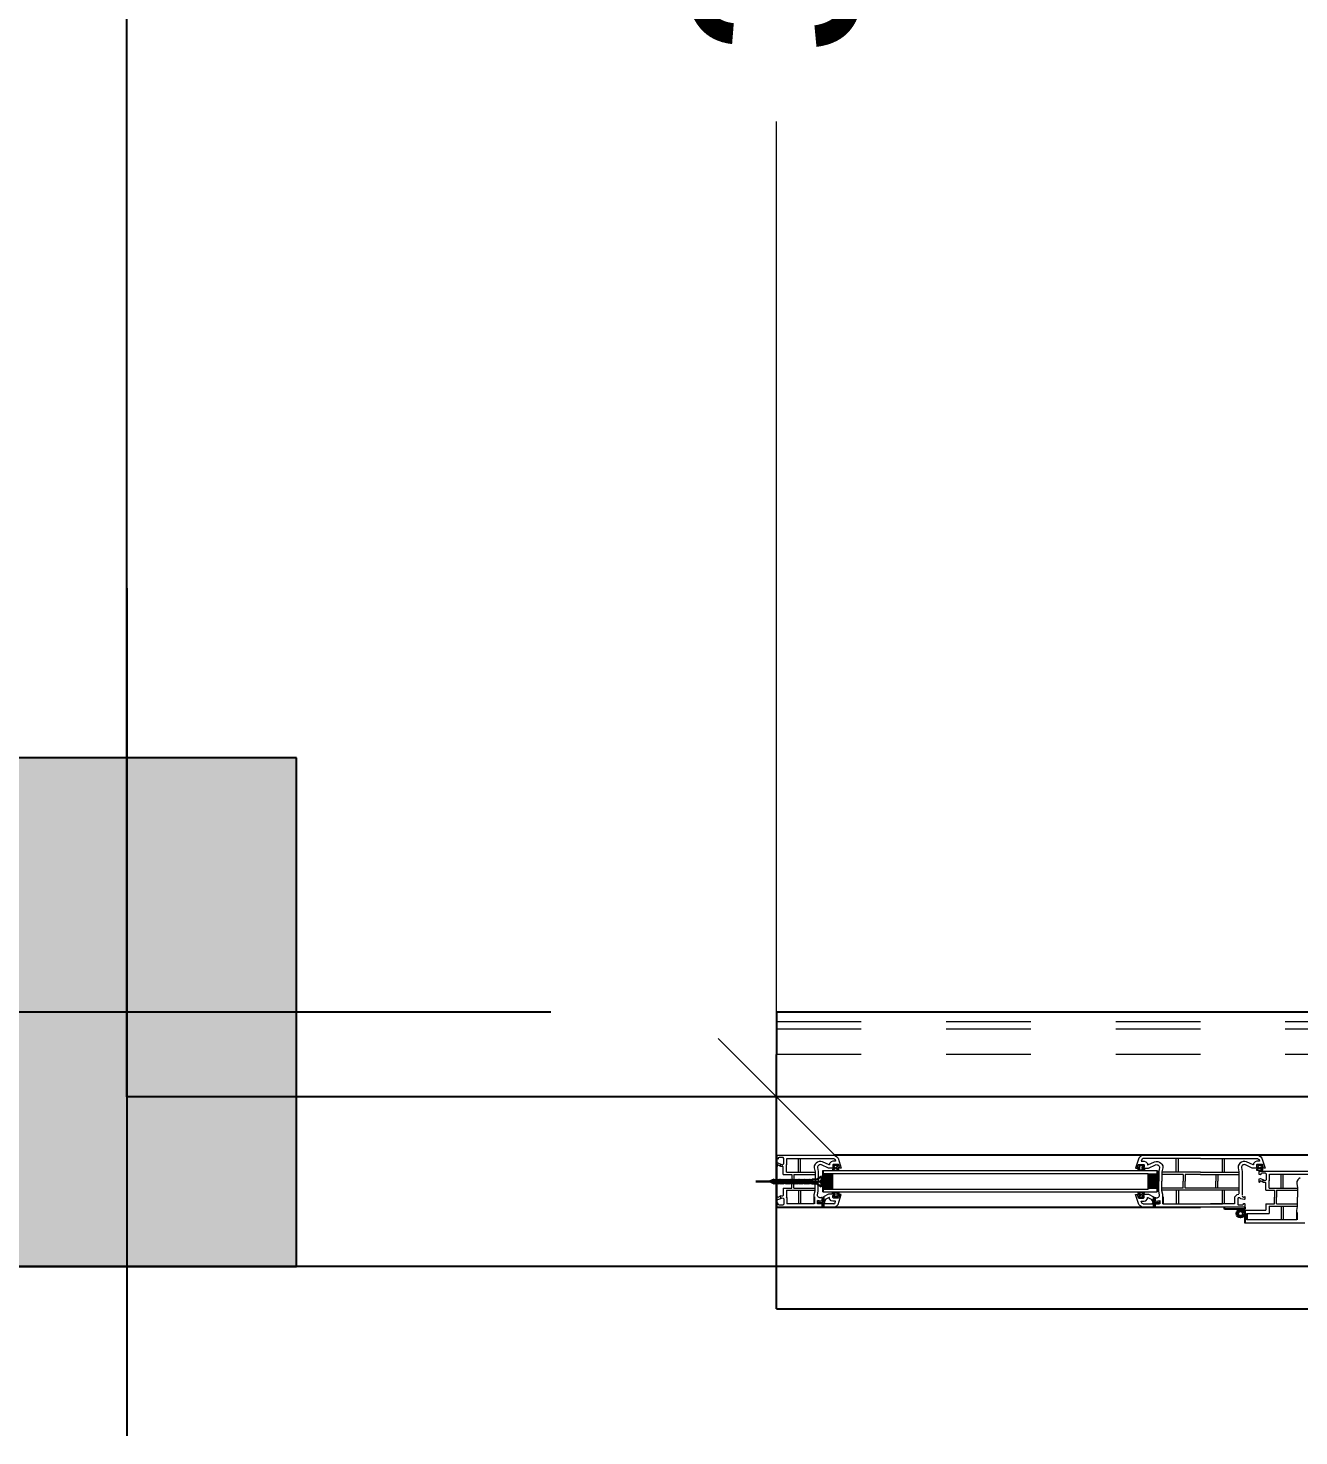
# Model space of a CAD drawing. Header units: metres. Extents: x -355 to 973, y -73 to 238.
# Drawn here: x 498.442 to 499.941, y 210.135 to 211.796 of the extents above; entities that cross this region are included whole.
import ezdxf

# ---------------------------------------------------------------- set-up
doc = ezdxf.new("R2010")
doc.units = ezdxf.units.M
doc.header["$LTSCALE"] = 3
doc.header["$MEASUREMENT"] = 0
doc.linetypes.add('202$0$HIDDEN', pattern=[0.375, 0.25, -0.125])
doc.linetypes.add('DASHED2', pattern=[0.375, 0.25, -0.125])
for name, color, linetype in [('01B', 10, 'Continuous'), ('5', 2, 'Continuous'), ('khatchin', 7, 'Continuous')]:
    doc.layers.add(name, color=color, linetype=linetype)
for name, color, linetype, lineweight in [('05', 21, 'Continuous', 5), ('15', 63, 'DASHED2', 15), ('alaem', 230, 'Continuous', 5)]:
    doc.layers.add(name, color=color, linetype=linetype, lineweight=lineweight)
doc.styles.get("Standard").update_dxf_attribs({"font": 'arial.ttf'})
doc.dimstyles.new('ahmad', dxfattribs={"dimtxt": 0.2, "dimasz": 0.1375, "dimexe": 0, "dimexo": 0.0625, "dimgap": 0.09, "dimtad": 0, "dimzin": 0, "dimdsep": 46, "dimtxsty": 'Standard', "dimblk": 'OBLIQUE', "dimcen": 0.09, "dimclrd": 245, "dimclrt": 61, "dimadec": 0, "dimazin": 0, "dimtfac": 1, "dimtofl": 0, "dimtmove": 0, "dimatfit": 3, "dimldrblk": 'OBLIQUE', "dimfxl": 0, "dimfxlon": 1, "dimtolj": 1, "dimtzin": 0, "dimlwd": 13, "dimarcsym": 0})

# ---------------------------------------------------------------- blocks, each defined once
blk = doc.blocks.new('xdvxzdcv')
at = {"layer": 'khatchin'}
blk.add_hatch(color=203, dxfattribs=at).paths.add_polyline_path([(77.5751, 50.386), (77.5751, 49.986), (78.1751, 49.986), (78.1751, 50.386)])
blk.add_hatch(color=203, dxfattribs=at).paths.add_polyline_path([(77.5751, 50.386), (77.5751, 49.986), (78.1751, 49.986), (78.1751, 50.386)])
at = {"layer": 'khatchin', "color": 203}
for p, q in [((77.8751, 50.686), (77.8751, 49.686)), ((77.3751, 50.186), (78.3751, 50.186))]:
    blk.add_line(p, q, dxfattribs=at)
blk.add_lwpolyline([(77.5751, 50.386), (77.5751, 49.986), (78.1751, 49.986), (78.1751, 50.386), (77.5751, 50.386)], dxfattribs=at)
blk.add_lwpolyline([(77.5751, 50.386), (77.5751, 49.986), (78.1751, 49.986), (78.1751, 50.386), (77.5751, 50.386)], dxfattribs=at)
blk = doc.blocks.new('d32')
at = {"layer": 'khatchin', "rotation": 270}
blk.add_blockref('xdvxzdcv', (40.3734, 114.561), dxfattribs=at)
blk = doc.blocks.new('DSSSS')
at = {"layer": '05'}
for p, q in [((152.7604, -221.3864), (152.7604, -221.3872)), ((152.7604, -221.3872), (152.7664, -221.3872)), ((152.7664, -221.3872), (152.7664, -221.3863))]:
    blk.add_line(p, q, dxfattribs=at)
blk.add_lwpolyline([(152.7664, -221.3863), (152.7646, -221.3863), (152.7646, -221.384), (152.7657, -221.384), (152.7654, -221.383), (152.7617, -221.383), (152.7617, -221.3838), (152.7623, -221.3841), (152.763, -221.3847), (152.763, -221.3859), (152.7619, -221.3864), (152.7604, -221.3864)], dxfattribs=at)
blk = doc.blocks.new('ddd')
at = {"layer": '01B'}
for points in [[(1655.8293, 1003.8705), (1655.8184, 1003.8705), (1655.8184, 1003.889), (1655.8293, 1003.889)], [(1656.2018, 1003.8705), (1656.2127, 1003.8705), (1656.2127, 1003.889), (1656.2018, 1003.889)]]:
    blk.add_hatch(color=143, dxfattribs=at).paths.add_polyline_path(points)
at = {"layer": '01B', "color": 32}
for p in [(1655.7637, 1004.0793), (1655.7637, 1003.7293)]:
    blk.add_line(p, (1655.7637, 1004.0293), dxfattribs=at)
at = {"layer": '01B', "color": 143}
for p, q in [((1655.7637, 1003.9104), (1655.7637, 1003.8491)), ((1657.1951, 1003.9104), (1655.8322, 1003.9104)), ((1655.7608, 1003.8819), (1655.7555, 1003.8793)), ((1655.7608, 1003.8819), (1655.7587, 1003.8793)), ((1655.7621, 1003.8819), (1655.76, 1003.8793)), ((1655.7608, 1003.8819), (1655.7616, 1003.8813)), ((1655.7633, 1003.8819), (1655.7612, 1003.8793)), ((1655.7621, 1003.8819), (1655.7628, 1003.8813)), ((1655.7646, 1003.8819), (1655.7624, 1003.8793)), ((1655.7633, 1003.8819), (1655.7641, 1003.8813)), ((1655.7658, 1003.8819), (1655.7637, 1003.8793)), ((1655.7646, 1003.8819), (1655.7653, 1003.8813)), ((1655.7671, 1003.8819), (1655.7649, 1003.8793)), ((1655.7658, 1003.8819), (1655.7666, 1003.8813)), ((1655.7683, 1003.8819), (1655.7662, 1003.8793)), ((1655.7671, 1003.8819), (1655.7678, 1003.8813)), ((1655.7696, 1003.8819), (1655.7674, 1003.8793)), ((1655.7683, 1003.8819), (1655.769, 1003.8813)), ((1655.7708, 1003.8819), (1655.7687, 1003.8793)), ((1655.7696, 1003.8819), (1655.7703, 1003.8813)), ((1655.7721, 1003.8819), (1655.7699, 1003.8793)), ((1655.7708, 1003.8819), (1655.7715, 1003.8813)), ((1655.7733, 1003.8819), (1655.7712, 1003.8793)), ((1655.7721, 1003.8819), (1655.7728, 1003.8813)), ((1655.7745, 1003.8819), (1655.7724, 1003.8793)), ((1655.7733, 1003.8819), (1655.774, 1003.8813)), ((1655.7758, 1003.8819), (1655.7737, 1003.8793)), ((1655.7745, 1003.8819), (1655.7753, 1003.8813)), ((1655.777, 1003.8819), (1655.7749, 1003.8793)), ((1655.7758, 1003.8819), (1655.7765, 1003.8813)), ((1655.7783, 1003.8819), (1655.7762, 1003.8793)), ((1655.777, 1003.8819), (1655.7778, 1003.8813)), ((1655.7795, 1003.8819), (1655.7774, 1003.8793)), ((1655.7783, 1003.8819), (1655.779, 1003.8813)), ((1655.7808, 1003.8819), (1655.7786, 1003.8793)), ((1655.7795, 1003.8819), (1655.7803, 1003.8813)), ((1655.782, 1003.8819), (1655.7799, 1003.8793)), ((1655.7808, 1003.8819), (1655.7815, 1003.8813)), ((1655.7833, 1003.8819), (1655.7811, 1003.8793)), ((1655.782, 1003.8819), (1655.7827, 1003.8813)), ((1655.7845, 1003.8819), (1655.7824, 1003.8793)), ((1655.7833, 1003.8819), (1655.784, 1003.8813)), ((1655.7858, 1003.8819), (1655.7836, 1003.8793)), ((1655.7845, 1003.8819), (1655.7852, 1003.8813)), ((1655.787, 1003.8819), (1655.7849, 1003.8793)), ((1655.7858, 1003.8819), (1655.7865, 1003.8813)), ((1655.7882, 1003.8819), (1655.7861, 1003.8793)), ((1655.787, 1003.8819), (1655.7877, 1003.8813)), ((1655.7895, 1003.8819), (1655.7874, 1003.8793)), ((1655.7882, 1003.8819), (1655.789, 1003.8813)), ((1655.7907, 1003.8819), (1655.7886, 1003.8793)), ((1655.7895, 1003.8819), (1655.7902, 1003.8813)), ((1655.792, 1003.8819), (1655.7899, 1003.8793)), ((1655.7907, 1003.8819), (1655.7915, 1003.8813)), ((1655.7932, 1003.8819), (1655.7911, 1003.8793)), ((1655.792, 1003.8819), (1655.7927, 1003.8813)), ((1655.7945, 1003.8819), (1655.7923, 1003.8793)), ((1655.7932, 1003.8819), (1655.794, 1003.8813)), ((1655.7957, 1003.8819), (1655.7936, 1003.8793)), ((1655.7945, 1003.8819), (1655.7952, 1003.8813)), ((1655.797, 1003.8819), (1655.7948, 1003.8793)), ((1655.7957, 1003.8819), (1655.7965, 1003.8813)), ((1655.7982, 1003.8819), (1655.7961, 1003.8793)), ((1655.797, 1003.8819), (1655.7977, 1003.8813)), ((1655.7995, 1003.8819), (1655.7973, 1003.8793)), ((1655.7982, 1003.8819), (1655.7989, 1003.8813)), ((1655.8007, 1003.8819), (1655.7986, 1003.8793)), ((1655.7995, 1003.8819), (1655.8002, 1003.8813)), ((1655.8019, 1003.8819), (1655.7998, 1003.8793)), ((1655.8007, 1003.8819), (1655.8014, 1003.8813)), ((1655.8032, 1003.8819), (1655.8011, 1003.8793)), ((1655.8019, 1003.8819), (1655.8027, 1003.8813)), ((1655.8044, 1003.8819), (1655.8023, 1003.8793)), ((1655.8032, 1003.8819), (1655.8039, 1003.8813)), ((1655.8057, 1003.8819), (1655.8036, 1003.8793)), ((1655.8044, 1003.8819), (1655.8052, 1003.8813)), ((1655.8114, 1003.8819), (1655.8057, 1003.8819)), ((1655.8057, 1003.8819), (1655.8057, 1003.8793)), ((1655.8168, 1003.8855), (1655.8114, 1003.8819)), ((1655.8168, 1003.8855), (1655.8168, 1003.8803)), ((1655.8184, 1003.8923), (1655.8184, 1003.8672)), ((1655.8293, 1003.889), (1655.8293, 1003.8705)), ((1656.2018, 1003.889), (1656.2018, 1003.8705)), ((1656.2127, 1003.8923), (1656.2127, 1003.8672)), ((1655.7802, 1003.8793), (1655.7393, 1003.8793)), ((1655.7393, 1003.8793), (1655.8247, 1003.8793)), ((1655.7608, 1003.8768), (1655.7555, 1003.8793)), ((1655.7608, 1003.8768), (1655.7587, 1003.8793)), ((1655.7621, 1003.8768), (1655.76, 1003.8793)), ((1655.7608, 1003.8768), (1655.7616, 1003.8774)), ((1655.7633, 1003.8768), (1655.7612, 1003.8793)), ((1655.7621, 1003.8768), (1655.7628, 1003.8774)), ((1655.7646, 1003.8768), (1655.7624, 1003.8793)), ((1655.7633, 1003.8768), (1655.7641, 1003.8774)), ((1655.7658, 1003.8768), (1655.7637, 1003.8793)), ((1655.7646, 1003.8768), (1655.7653, 1003.8774)), ((1655.7671, 1003.8768), (1655.7649, 1003.8793)), ((1655.7658, 1003.8768), (1655.7666, 1003.8774)), ((1655.7683, 1003.8768), (1655.7662, 1003.8793)), ((1655.7671, 1003.8768), (1655.7678, 1003.8774)), ((1655.7696, 1003.8768), (1655.7674, 1003.8793)), ((1655.7683, 1003.8768), (1655.769, 1003.8774)), ((1655.7708, 1003.8768), (1655.7687, 1003.8793)), ((1655.7696, 1003.8768), (1655.7703, 1003.8774)), ((1655.7721, 1003.8768), (1655.7699, 1003.8793)), ((1655.7708, 1003.8768), (1655.7715, 1003.8774)), ((1655.7733, 1003.8768), (1655.7712, 1003.8793)), ((1655.7721, 1003.8768), (1655.7728, 1003.8774)), ((1655.7745, 1003.8768), (1655.7724, 1003.8793)), ((1655.7733, 1003.8768), (1655.774, 1003.8774)), ((1655.7758, 1003.8768), (1655.7737, 1003.8793)), ((1655.7745, 1003.8768), (1655.7753, 1003.8774)), ((1655.777, 1003.8768), (1655.7749, 1003.8793)), ((1655.7758, 1003.8768), (1655.7765, 1003.8774)), ((1655.7783, 1003.8768), (1655.7762, 1003.8793)), ((1655.777, 1003.8768), (1655.7778, 1003.8774)), ((1655.7795, 1003.8768), (1655.7774, 1003.8793)), ((1655.7783, 1003.8768), (1655.779, 1003.8774)), ((1655.7808, 1003.8768), (1655.7786, 1003.8793)), ((1655.7795, 1003.8768), (1655.7803, 1003.8774)), ((1655.782, 1003.8768), (1655.7799, 1003.8793)), ((1655.7808, 1003.8768), (1655.7815, 1003.8774)), ((1655.7833, 1003.8768), (1655.7811, 1003.8793)), ((1655.782, 1003.8768), (1655.7827, 1003.8774)), ((1655.7845, 1003.8768), (1655.7824, 1003.8793)), ((1655.7833, 1003.8768), (1655.784, 1003.8774)), ((1655.7858, 1003.8768), (1655.7836, 1003.8793)), ((1655.7845, 1003.8768), (1655.7852, 1003.8774)), ((1655.787, 1003.8768), (1655.7849, 1003.8793)), ((1655.7858, 1003.8768), (1655.7865, 1003.8774)), ((1655.7882, 1003.8768), (1655.7861, 1003.8793)), ((1655.787, 1003.8768), (1655.7877, 1003.8774)), ((1655.7895, 1003.8768), (1655.7874, 1003.8793)), ((1655.7882, 1003.8768), (1655.789, 1003.8774)), ((1655.7907, 1003.8768), (1655.7886, 1003.8793)), ((1655.7895, 1003.8768), (1655.7902, 1003.8774)), ((1655.792, 1003.8768), (1655.7899, 1003.8793)), ((1655.7907, 1003.8768), (1655.7915, 1003.8774)), ((1655.7932, 1003.8768), (1655.7911, 1003.8793)), ((1655.792, 1003.8768), (1655.7927, 1003.8774)), ((1655.7945, 1003.8768), (1655.7923, 1003.8793)), ((1655.7932, 1003.8768), (1655.794, 1003.8774)), ((1655.7957, 1003.8768), (1655.7936, 1003.8793)), ((1655.7945, 1003.8768), (1655.7952, 1003.8774)), ((1655.797, 1003.8768), (1655.7948, 1003.8793)), ((1655.7957, 1003.8768), (1655.7965, 1003.8774)), ((1655.7982, 1003.8768), (1655.7961, 1003.8793)), ((1655.797, 1003.8768), (1655.7977, 1003.8774)), ((1655.7995, 1003.8768), (1655.7973, 1003.8793)), ((1655.7982, 1003.8768), (1655.7989, 1003.8774)), ((1655.8007, 1003.8768), (1655.7986, 1003.8793)), ((1655.7995, 1003.8768), (1655.8002, 1003.8774)), ((1655.8019, 1003.8768), (1655.7998, 1003.8793)), ((1655.8007, 1003.8768), (1655.8014, 1003.8774)), ((1655.8032, 1003.8768), (1655.8011, 1003.8793)), ((1655.8019, 1003.8768), (1655.8027, 1003.8774)), ((1655.8044, 1003.8768), (1655.8023, 1003.8793)), ((1655.8032, 1003.8768), (1655.8039, 1003.8774)), ((1655.8057, 1003.8768), (1655.8036, 1003.8793)), ((1655.8044, 1003.8768), (1655.8052, 1003.8774)), ((1655.8057, 1003.8768), (1655.8057, 1003.8793)), ((1655.8114, 1003.8768), (1655.8057, 1003.8768)), ((1655.8168, 1003.8732), (1655.8114, 1003.8768)), ((1655.8168, 1003.8803), (1655.8147, 1003.8803)), ((1655.8147, 1003.8803), (1655.8147, 1003.8793)), ((1655.8147, 1003.8784), (1655.8147, 1003.8793)), ((1655.8168, 1003.8784), (1655.8147, 1003.8784)), ((1655.8168, 1003.8732), (1655.8168, 1003.8784)), ((1655.7637, 1003.8491), (1656.2637, 1003.8491)), ((1655.8082, 1003.8614), (1655.8082, 1003.8529)), ((1655.8119, 1003.8571), (1655.8119, 1003.8529)), ((1655.8123, 1003.8555), (1655.8122, 1003.8549)), ((1655.8174, 1003.8607), (1655.8174, 1003.8566)), ((1655.8174, 1003.8529), (1655.8174, 1003.8491)), ((1655.8189, 1003.8572), (1655.8178, 1003.8551)), ((1655.8181, 1003.8545), (1655.8189, 1003.8529)), ((1655.8189, 1003.8615), (1655.8189, 1003.8572)), ((1655.8189, 1003.8529), (1655.8189, 1003.8491)), ((1655.8209, 1003.8581), (1655.8193, 1003.8551)), ((1655.8193, 1003.8551), (1655.8204, 1003.8529)), ((1656.2065, 1003.8581), (1656.2081, 1003.8551)), ((1656.2081, 1003.8551), (1656.207, 1003.8529)), ((1656.2084, 1003.8615), (1656.2084, 1003.8572)), ((1656.2084, 1003.8572), (1656.2095, 1003.8551)), ((1656.2092, 1003.8545), (1656.2084, 1003.8529)), ((1656.2084, 1003.8529), (1656.2084, 1003.8491)), ((1656.2099, 1003.8607), (1656.2099, 1003.8566)), ((1656.2099, 1003.8529), (1656.2099, 1003.8491)), ((1656.215, 1003.8555), (1656.2152, 1003.8549)), ((1656.2154, 1003.8571), (1656.2154, 1003.8529)), ((1656.2192, 1003.8614), (1656.2192, 1003.8529)), ((1656.2921, 1003.8467), (1656.2921, 1003.8491)), ((1656.3159, 1003.8491), (1656.3159, 1003.8467)), ((1656.3159, 1003.8467), (1656.2921, 1003.8467)), ((1656.3159, 1003.8456), (1656.3159, 1003.8304)), ((1656.3185, 1003.8418), (1656.3185, 1003.8342)), ((1656.3774, 1003.8427), (1656.3774, 1003.8342))]:
    blk.add_line(p, q, dxfattribs=at)
for radius in [0.00477, 0.00274]:
    blk.add_circle((1656.3109, 1003.8416), radius, dxfattribs=at)
at = {"layer": '05', "color": 143}
for p, q in [((1655.7637, 1003.9064), (1655.7637, 1003.9104)), ((1655.7651, 1003.9057), (1655.7637, 1003.9064)), ((1655.7637, 1003.9013), (1655.7651, 1003.9014)), ((1655.7637, 1003.8972), (1655.7637, 1003.9013)), ((1655.764, 1003.897), (1655.7637, 1003.8972)), ((1655.7646, 1003.8971), (1655.764, 1003.897)), ((1655.7647, 1003.8984), (1655.7646, 1003.8971)), ((1655.7652, 1003.8989), (1655.7647, 1003.8984)), ((1655.7656, 1003.9063), (1655.7651, 1003.9057)), ((1655.7651, 1003.9014), (1655.7689, 1003.8999)), ((1655.7689, 1003.8971), (1655.7652, 1003.8989)), ((1655.7667, 1003.9078), (1655.7656, 1003.9073)), ((1655.7656, 1003.9073), (1655.7656, 1003.9063)), ((1655.771, 1003.9078), (1655.7667, 1003.9078)), ((1655.7687, 1003.8985), (1655.7678, 1003.899)), ((1655.7678, 1003.899), (1655.7683, 1003.8988)), ((1655.7683, 1003.8988), (1655.7687, 1003.8985)), ((1655.7689, 1003.8999), (1655.7702, 1003.8991)), ((1655.7701, 1003.8971), (1655.7689, 1003.8971)), ((1655.7712, 1003.8971), (1655.7701, 1003.8971)), ((1655.7702, 1003.8991), (1655.7715, 1003.8997)), ((1655.7716, 1003.9077), (1655.771, 1003.9078)), ((1655.7715, 1003.8967), (1655.7712, 1003.8971)), ((1655.7715, 1003.8997), (1655.7722, 1003.9006)), ((1655.7722, 1003.9067), (1655.7716, 1003.9077)), ((1655.7722, 1003.9006), (1655.7722, 1003.9067)), ((1655.7752, 1003.8982), (1655.776, 1003.8993)), ((1655.7754, 1003.8979), (1655.7752, 1003.8982)), ((1655.7754, 1003.8904), (1655.7754, 1003.8979)), ((1655.776, 1003.8993), (1655.776, 1003.9066)), ((1655.776, 1003.9066), (1655.8311, 1003.9066)), ((1655.7896, 1003.8904), (1655.7896, 1003.9066)), ((1655.7921, 1003.8904), (1655.7921, 1003.9066)), ((1655.8082, 1003.898), (1655.8081, 1003.8954)), ((1655.8093, 1003.8999), (1655.8082, 1003.898)), ((1655.8103, 1003.9011), (1655.8093, 1003.8999)), ((1655.8122, 1003.9024), (1655.8103, 1003.9011)), ((1655.814, 1003.903), (1655.8122, 1003.9024)), ((1655.816, 1003.9031), (1655.814, 1003.903)), ((1655.818, 1003.9027), (1655.816, 1003.9031)), ((1655.8257, 1003.899), (1655.818, 1003.9027)), ((1655.8261, 1003.899), (1655.8257, 1003.899)), ((1655.8282, 1003.9026), (1655.8261, 1003.9005)), ((1655.8261, 1003.9005), (1655.8261, 1003.899)), ((1655.8301, 1003.9033), (1655.8282, 1003.9026)), ((1655.8334, 1003.9033), (1655.8301, 1003.9033)), ((1655.8311, 1003.9066), (1655.8323, 1003.9058)), ((1655.8323, 1003.9058), (1655.8328, 1003.9052)), ((1655.8328, 1003.9052), (1655.8334, 1003.9033)), ((1656.1945, 1003.9052), (1656.1939, 1003.9033)), ((1656.1939, 1003.9033), (1656.1973, 1003.9033)), ((1656.195, 1003.9058), (1656.1945, 1003.9052)), ((1656.1962, 1003.9066), (1656.195, 1003.9058)), ((1656.2637, 1003.9066), (1656.1962, 1003.9066)), ((1656.1973, 1003.9033), (1656.1992, 1003.9026)), ((1656.1992, 1003.9026), (1656.2012, 1003.9005)), ((1656.2012, 1003.9005), (1656.2012, 1003.899)), ((1656.2012, 1003.899), (1656.2017, 1003.899)), ((1656.2017, 1003.899), (1656.2093, 1003.9027)), ((1656.2093, 1003.9027), (1656.2113, 1003.9031)), ((1656.2113, 1003.9031), (1656.2133, 1003.903)), ((1656.2133, 1003.903), (1656.2152, 1003.9024)), ((1656.2152, 1003.9024), (1656.217, 1003.9011)), ((1656.217, 1003.9011), (1656.218, 1003.8999)), ((1656.218, 1003.8999), (1656.2192, 1003.898)), ((1656.2192, 1003.898), (1656.2192, 1003.8954)), ((1656.2352, 1003.8904), (1656.2352, 1003.9066)), ((1656.2377, 1003.8904), (1656.2377, 1003.9066)), ((1656.2637, 1003.9104), (1656.3322, 1003.9104)), ((1656.2637, 1003.9066), (1656.3311, 1003.9066)), ((1656.2896, 1003.8904), (1656.2896, 1003.9066)), ((1656.2921, 1003.8904), (1656.2921, 1003.9066)), ((1656.3082, 1003.898), (1656.3081, 1003.8954)), ((1656.3093, 1003.8999), (1656.3082, 1003.898)), ((1656.3103, 1003.9011), (1656.3093, 1003.8999)), ((1656.3122, 1003.9024), (1656.3103, 1003.9011)), ((1656.3124, 1003.8976), (1656.3119, 1003.8969)), ((1656.314, 1003.903), (1656.3122, 1003.9024)), ((1656.313, 1003.8983), (1656.3124, 1003.8976)), ((1656.3138, 1003.8989), (1656.313, 1003.8983)), ((1656.3147, 1003.8992), (1656.3138, 1003.8989)), ((1656.316, 1003.9031), (1656.314, 1003.903)), ((1656.3157, 1003.8993), (1656.3147, 1003.8992)), ((1656.3168, 1003.899), (1656.3157, 1003.8993)), ((1656.318, 1003.9027), (1656.316, 1003.9031)), ((1656.3248, 1003.8951), (1656.3168, 1003.899)), ((1656.3257, 1003.899), (1656.318, 1003.9027)), ((1656.3261, 1003.899), (1656.3257, 1003.899)), ((1656.3282, 1003.9026), (1656.3261, 1003.9005)), ((1656.3261, 1003.9005), (1656.3261, 1003.899)), ((1656.3301, 1003.9033), (1656.3282, 1003.9026)), ((1656.3303, 1003.8993), (1656.3299, 1003.8989)), ((1656.3299, 1003.8989), (1656.3299, 1003.8964)), ((1656.3334, 1003.9033), (1656.3301, 1003.9033)), ((1656.3308, 1003.8995), (1656.3303, 1003.8993)), ((1656.3365, 1003.8995), (1656.3308, 1003.8995)), ((1656.3311, 1003.9066), (1656.3323, 1003.9058)), ((1656.3322, 1003.9104), (1656.3349, 1003.9087)), ((1656.3323, 1003.9058), (1656.3328, 1003.9052)), ((1656.3328, 1003.9052), (1656.3334, 1003.9033)), ((1656.3349, 1003.9087), (1656.3362, 1003.907)), ((1656.3362, 1003.907), (1656.3401, 1003.8953)), ((1656.3369, 1003.8993), (1656.3365, 1003.8995)), ((1656.3372, 1003.8989), (1656.3369, 1003.8993)), ((1656.3378, 1003.8966), (1656.3372, 1003.8989)), ((1655.7715, 1003.8878), (1655.7715, 1003.8967)), ((1655.7715, 1003.8878), (1655.7817, 1003.8878)), ((1655.7754, 1003.8904), (1655.8091, 1003.8904)), ((1655.7817, 1003.8878), (1655.7817, 1003.8797)), ((1655.7842, 1003.8878), (1655.8091, 1003.8878)), ((1655.7842, 1003.8878), (1655.7842, 1003.8797)), ((1655.8081, 1003.8954), (1655.8091, 1003.891)), ((1655.8091, 1003.891), (1655.8091, 1003.8841)), ((1655.8091, 1003.8841), (1655.8091, 1003.8797)), ((1656.2192, 1003.8954), (1656.2182, 1003.891)), ((1656.2182, 1003.891), (1656.2182, 1003.8841)), ((1656.2637, 1003.8904), (1656.2182, 1003.8904)), ((1656.2431, 1003.8878), (1656.2182, 1003.8878)), ((1656.2182, 1003.8841), (1656.2182, 1003.8797)), ((1656.2431, 1003.8878), (1656.2431, 1003.8797)), ((1656.2637, 1003.8878), (1656.2457, 1003.8878)), ((1656.2457, 1003.8878), (1656.2457, 1003.8797)), ((1656.2637, 1003.8904), (1656.3091, 1003.8904)), ((1656.2637, 1003.8878), (1656.3091, 1003.8878)), ((1656.2817, 1003.8878), (1656.2817, 1003.8797)), ((1656.2842, 1003.8878), (1656.2842, 1003.8797)), ((1656.3081, 1003.8954), (1656.3091, 1003.891)), ((1656.3091, 1003.891), (1656.3091, 1003.8833)), ((1656.3091, 1003.8833), (1656.3091, 1003.865)), ((1656.3119, 1003.8969), (1656.3119, 1003.8958)), ((1656.3119, 1003.8958), (1656.3129, 1003.8914)), ((1656.3129, 1003.8914), (1656.3129, 1003.8833)), ((1656.3129, 1003.8833), (1656.3129, 1003.8632)), ((1656.3312, 1003.8951), (1656.3248, 1003.8951)), ((1656.3296, 1003.8939), (1656.3296, 1003.8929)), ((1656.3296, 1003.8929), (1656.3373, 1003.8929)), ((1656.3299, 1003.8964), (1656.3313, 1003.8958)), ((1656.3316, 1003.8953), (1656.3312, 1003.8951)), ((1656.3313, 1003.8958), (1656.3316, 1003.8955)), ((1656.3316, 1003.8955), (1656.3316, 1003.8953)), ((1656.3362, 1003.8953), (1656.3362, 1003.8957)), ((1656.3362, 1003.8957), (1656.3369, 1003.8957)), ((1656.3401, 1003.8953), (1656.3362, 1003.8953)), ((1656.3369, 1003.8957), (1656.3375, 1003.8958)), ((1656.3373, 1003.8929), (1656.3373, 1003.894)), ((1656.3375, 1003.8958), (1656.3377, 1003.8962)), ((1656.3377, 1003.8962), (1656.3378, 1003.8966)), ((1656.3588, 1003.8717), (1656.3588, 1003.8879)), ((1656.3614, 1003.8717), (1656.3614, 1003.8879)), ((1655.7715, 1003.8716), (1655.7817, 1003.8716)), ((1655.7715, 1003.8716), (1655.7715, 1003.8628)), ((1655.7754, 1003.8691), (1655.8091, 1003.8691)), ((1655.7754, 1003.8691), (1655.7754, 1003.8615)), ((1655.7817, 1003.8716), (1655.7817, 1003.8797)), ((1655.7842, 1003.8716), (1655.7842, 1003.8797)), ((1655.7842, 1003.8716), (1655.8091, 1003.8716)), ((1655.7896, 1003.8691), (1655.7896, 1003.8529)), ((1655.7921, 1003.8691), (1655.7921, 1003.8529)), ((1655.8081, 1003.864), (1655.8091, 1003.8685)), ((1655.8082, 1003.8614), (1655.8081, 1003.864)), ((1655.8091, 1003.8754), (1655.8091, 1003.8797)), ((1655.8091, 1003.8685), (1655.8091, 1003.8754)), ((1655.8119, 1003.8636), (1655.8129, 1003.868)), ((1655.8129, 1003.8754), (1655.8129, 1003.8797)), ((1655.8129, 1003.868), (1655.8129, 1003.8754)), ((1655.8248, 1003.8643), (1655.8189, 1003.8615)), ((1655.8312, 1003.8643), (1655.8248, 1003.8643)), ((1655.8296, 1003.8656), (1655.8296, 1003.8665)), ((1655.8296, 1003.8665), (1655.8373, 1003.8665)), ((1655.8316, 1003.8641), (1655.8312, 1003.8643)), ((1655.8313, 1003.8637), (1655.8316, 1003.8639)), ((1655.8316, 1003.8639), (1655.8316, 1003.8641)), ((1655.8362, 1003.8524), (1655.8401, 1003.8641)), ((1655.8401, 1003.8641), (1655.8362, 1003.8641)), ((1655.8362, 1003.8641), (1655.8362, 1003.8638)), ((1655.8373, 1003.8665), (1655.8373, 1003.8654)), ((1656.1911, 1003.8524), (1656.1872, 1003.8641)), ((1656.1872, 1003.8641), (1656.1911, 1003.8641)), ((1656.1977, 1003.8665), (1656.19, 1003.8665)), ((1656.19, 1003.8665), (1656.19, 1003.8654)), ((1656.1911, 1003.8641), (1656.1911, 1003.8638)), ((1656.1957, 1003.8641), (1656.1961, 1003.8643)), ((1656.1957, 1003.8639), (1656.1957, 1003.8641)), ((1656.196, 1003.8637), (1656.1957, 1003.8639)), ((1656.1961, 1003.8643), (1656.2025, 1003.8643)), ((1656.1977, 1003.8656), (1656.1977, 1003.8665)), ((1656.2025, 1003.8643), (1656.2084, 1003.8615)), ((1656.2144, 1003.8754), (1656.2144, 1003.8797)), ((1656.2144, 1003.868), (1656.2144, 1003.8754)), ((1656.2154, 1003.8636), (1656.2144, 1003.868)), ((1656.2182, 1003.8754), (1656.2182, 1003.8797)), ((1656.2182, 1003.8685), (1656.2182, 1003.8754)), ((1656.2431, 1003.8716), (1656.2182, 1003.8716)), ((1656.3091, 1003.8691), (1656.2182, 1003.8691)), ((1656.2192, 1003.864), (1656.2182, 1003.8685)), ((1656.2192, 1003.8614), (1656.2192, 1003.864)), ((1656.2352, 1003.8691), (1656.2352, 1003.8529)), ((1656.2377, 1003.8691), (1656.2377, 1003.8529)), ((1656.2431, 1003.8716), (1656.2431, 1003.8797)), ((1656.2457, 1003.8716), (1656.2457, 1003.8797)), ((1656.3091, 1003.8716), (1656.2457, 1003.8716)), ((1656.2817, 1003.8716), (1656.2817, 1003.8797)), ((1656.2842, 1003.8716), (1656.2842, 1003.8797)), ((1656.2896, 1003.8529), (1656.2896, 1003.8691)), ((1656.2921, 1003.8529), (1656.2921, 1003.8691)), ((1656.3087, 1003.8641), (1656.3064, 1003.8635)), ((1656.3091, 1003.8641), (1656.3087, 1003.8641)), ((1656.3408, 1003.8691), (1656.3509, 1003.8691)), ((1656.3446, 1003.8717), (1656.3783, 1003.8717)), ((1656.3509, 1003.8691), (1656.3509, 1003.861)), ((1656.3534, 1003.8691), (1656.3783, 1003.8691)), ((1656.3534, 1003.8691), (1656.3534, 1003.861)), ((1655.764, 1003.8625), (1655.7637, 1003.8623)), ((1655.7637, 1003.8623), (1655.7637, 1003.8581)), ((1655.7637, 1003.8581), (1655.7651, 1003.858)), ((1655.7651, 1003.8537), (1655.7637, 1003.8531)), ((1655.7637, 1003.8531), (1655.7637, 1003.8491)), ((1655.8174, 1003.8491), (1655.7637, 1003.8491)), ((1655.7646, 1003.8623), (1655.764, 1003.8625)), ((1655.7647, 1003.8611), (1655.7646, 1003.8623)), ((1655.7652, 1003.8606), (1655.7647, 1003.8611)), ((1655.7651, 1003.858), (1655.7689, 1003.8595)), ((1655.7656, 1003.8532), (1655.7651, 1003.8537)), ((1655.7689, 1003.8624), (1655.7652, 1003.8606)), ((1655.7656, 1003.8521), (1655.7656, 1003.8532)), ((1655.7667, 1003.8516), (1655.7656, 1003.8521)), ((1655.771, 1003.8516), (1655.7667, 1003.8516)), ((1655.7687, 1003.8609), (1655.7678, 1003.8604)), ((1655.7678, 1003.8604), (1655.7683, 1003.8606)), ((1655.7683, 1003.8606), (1655.7687, 1003.8609)), ((1655.7701, 1003.8623), (1655.7689, 1003.8624)), ((1655.7689, 1003.8595), (1655.7702, 1003.8603)), ((1655.7712, 1003.8623), (1655.7701, 1003.8623)), ((1655.7702, 1003.8603), (1655.7715, 1003.8597)), ((1655.7716, 1003.8517), (1655.771, 1003.8516)), ((1655.7715, 1003.8628), (1655.7712, 1003.8623)), ((1655.7715, 1003.8597), (1655.7722, 1003.8589)), ((1655.7722, 1003.8528), (1655.7716, 1003.8517)), ((1655.7722, 1003.8589), (1655.7722, 1003.8528)), ((1655.7754, 1003.8615), (1655.7752, 1003.8613)), ((1655.7752, 1003.8613), (1655.776, 1003.8601)), ((1655.776, 1003.8601), (1655.776, 1003.8529)), ((1655.8082, 1003.8529), (1655.776, 1003.8529)), ((1655.8119, 1003.8626), (1655.8119, 1003.8636)), ((1655.8124, 1003.8618), (1655.8119, 1003.8626)), ((1655.814, 1003.8565), (1655.8119, 1003.8571)), ((1655.8174, 1003.8529), (1655.8119, 1003.8529)), ((1655.8143, 1003.8543), (1655.8122, 1003.8549)), ((1655.8144, 1003.8549), (1655.8123, 1003.8555)), ((1655.813, 1003.8611), (1655.8124, 1003.8618)), ((1655.8138, 1003.8605), (1655.813, 1003.8611)), ((1655.8147, 1003.8603), (1655.8138, 1003.8605)), ((1655.816, 1003.8563), (1655.814, 1003.8565)), ((1655.8165, 1003.8541), (1655.8143, 1003.8543)), ((1655.8164, 1003.8547), (1655.8144, 1003.8549)), ((1655.8157, 1003.8602), (1655.8147, 1003.8603)), ((1655.8168, 1003.8604), (1655.8157, 1003.8602)), ((1655.8174, 1003.8566), (1655.816, 1003.8563)), ((1655.8178, 1003.8551), (1655.8164, 1003.8547)), ((1655.8181, 1003.8545), (1655.8165, 1003.8541)), ((1655.8174, 1003.8607), (1655.8168, 1003.8604)), ((1655.8322, 1003.8491), (1655.8189, 1003.8491)), ((1655.8311, 1003.8529), (1655.8204, 1003.8529)), ((1655.8257, 1003.8605), (1655.8209, 1003.8581)), ((1655.8261, 1003.8605), (1655.8257, 1003.8605)), ((1655.8261, 1003.859), (1655.8261, 1003.8605)), ((1655.8282, 1003.8568), (1655.8261, 1003.859)), ((1655.8301, 1003.8561), (1655.8282, 1003.8568)), ((1655.8299, 1003.863), (1655.8313, 1003.8637)), ((1655.8299, 1003.8605), (1655.8299, 1003.863)), ((1655.8303, 1003.8601), (1655.8299, 1003.8605)), ((1655.8334, 1003.8561), (1655.8301, 1003.8561)), ((1655.8308, 1003.8599), (1655.8303, 1003.8601)), ((1655.8365, 1003.8599), (1655.8308, 1003.8599)), ((1655.8311, 1003.8529), (1655.8323, 1003.8536)), ((1655.8322, 1003.8491), (1655.8349, 1003.8507)), ((1655.8323, 1003.8536), (1655.8328, 1003.8543)), ((1655.8328, 1003.8543), (1655.8334, 1003.8561)), ((1655.8349, 1003.8507), (1655.8362, 1003.8524)), ((1655.8362, 1003.8638), (1655.8369, 1003.8638)), ((1655.8369, 1003.8602), (1655.8365, 1003.8599)), ((1655.8369, 1003.8638), (1655.8375, 1003.8637)), ((1655.8372, 1003.8605), (1655.8369, 1003.8602)), ((1655.8378, 1003.8628), (1655.8372, 1003.8605)), ((1655.8375, 1003.8637), (1655.8377, 1003.8632)), ((1655.8377, 1003.8632), (1655.8378, 1003.8628)), ((1656.1896, 1003.8632), (1656.1895, 1003.8628)), ((1656.1895, 1003.8628), (1656.1902, 1003.8605)), ((1656.1899, 1003.8637), (1656.1896, 1003.8632)), ((1656.1904, 1003.8638), (1656.1899, 1003.8637)), ((1656.1902, 1003.8605), (1656.1905, 1003.8602)), ((1656.1911, 1003.8638), (1656.1904, 1003.8638)), ((1656.1905, 1003.8602), (1656.1908, 1003.8599)), ((1656.1908, 1003.8599), (1656.1965, 1003.8599)), ((1656.1924, 1003.8507), (1656.1911, 1003.8524)), ((1656.1951, 1003.8491), (1656.1924, 1003.8507)), ((1656.1945, 1003.8543), (1656.1939, 1003.8561)), ((1656.1939, 1003.8561), (1656.1973, 1003.8561)), ((1656.195, 1003.8536), (1656.1945, 1003.8543)), ((1656.1962, 1003.8529), (1656.195, 1003.8536)), ((1656.1951, 1003.8491), (1656.2084, 1003.8491)), ((1656.1974, 1003.863), (1656.196, 1003.8637)), ((1656.1962, 1003.8529), (1656.207, 1003.8529)), ((1656.1965, 1003.8599), (1656.197, 1003.8601)), ((1656.197, 1003.8601), (1656.1974, 1003.8605)), ((1656.1973, 1003.8561), (1656.1992, 1003.8568)), ((1656.1974, 1003.8605), (1656.1974, 1003.863)), ((1656.1992, 1003.8568), (1656.2012, 1003.859)), ((1656.2012, 1003.859), (1656.2012, 1003.8605)), ((1656.2012, 1003.8605), (1656.2017, 1003.8605)), ((1656.2017, 1003.8605), (1656.2065, 1003.8581)), ((1656.2092, 1003.8545), (1656.2109, 1003.8541)), ((1656.2095, 1003.8551), (1656.2109, 1003.8547)), ((1656.2099, 1003.8607), (1656.2106, 1003.8604)), ((1656.2099, 1003.8566), (1656.2113, 1003.8563)), ((1656.2099, 1003.8529), (1656.2154, 1003.8529)), ((1656.2099, 1003.8491), (1656.2637, 1003.8491)), ((1656.2106, 1003.8604), (1656.2116, 1003.8602)), ((1656.2109, 1003.8547), (1656.2129, 1003.8549)), ((1656.2109, 1003.8541), (1656.213, 1003.8543)), ((1656.2113, 1003.8563), (1656.2133, 1003.8565)), ((1656.2116, 1003.8602), (1656.2126, 1003.8603)), ((1656.2126, 1003.8603), (1656.2135, 1003.8605)), ((1656.2129, 1003.8549), (1656.215, 1003.8555)), ((1656.213, 1003.8543), (1656.2152, 1003.8549)), ((1656.2133, 1003.8565), (1656.2154, 1003.8571)), ((1656.2135, 1003.8605), (1656.2143, 1003.8611)), ((1656.2143, 1003.8611), (1656.2149, 1003.8618)), ((1656.2149, 1003.8618), (1656.2154, 1003.8626)), ((1656.2154, 1003.8626), (1656.2154, 1003.8636)), ((1656.2192, 1003.8529), (1656.2896, 1003.8529)), ((1656.3159, 1003.8491), (1656.2637, 1003.8491)), ((1656.3038, 1003.8529), (1656.2754, 1003.8529)), ((1656.3064, 1003.8635), (1656.3038, 1003.8611)), ((1656.3038, 1003.8611), (1656.3038, 1003.8529)), ((1656.3083, 1003.86), (1656.3076, 1003.8594)), ((1656.3076, 1003.8594), (1656.3076, 1003.8528)), ((1656.3076, 1003.8528), (1656.3079, 1003.8522)), ((1656.3079, 1003.8522), (1656.3083, 1003.8519)), ((1656.3092, 1003.8603), (1656.3083, 1003.86)), ((1656.3083, 1003.8519), (1656.3138, 1003.8519)), ((1656.3102, 1003.8603), (1656.3092, 1003.8603)), ((1656.3114, 1003.859), (1656.3102, 1003.8603)), ((1656.3154, 1003.8583), (1656.3114, 1003.859)), ((1656.3129, 1003.8623), (1656.3132, 1003.8616)), ((1656.3132, 1003.8616), (1656.3139, 1003.8611)), ((1656.3138, 1003.8519), (1656.3142, 1003.8521)), ((1656.3139, 1003.8611), (1656.3146, 1003.8606)), ((1656.3142, 1003.8521), (1656.3144, 1003.8526)), ((1656.3144, 1003.8533), (1656.3147, 1003.8536)), ((1656.3144, 1003.8526), (1656.3144, 1003.8533)), ((1656.3146, 1003.8606), (1656.3154, 1003.8612)), ((1656.3147, 1003.8536), (1656.3157, 1003.8536)), ((1656.3154, 1003.8612), (1656.316, 1003.8616)), ((1656.316, 1003.8587), (1656.3154, 1003.8583)), ((1656.3157, 1003.8536), (1656.3159, 1003.8532)), ((1656.3159, 1003.8532), (1656.3159, 1003.8491)), ((1656.316, 1003.8616), (1656.316, 1003.8587)), ((1656.3408, 1003.8529), (1656.3408, 1003.8456)), ((1656.3408, 1003.8529), (1656.3509, 1003.8529)), ((1656.3446, 1003.8504), (1656.3446, 1003.8418)), ((1656.3446, 1003.8504), (1656.3783, 1003.8504)), ((1656.3509, 1003.8529), (1656.3509, 1003.861)), ((1656.3534, 1003.8529), (1656.3534, 1003.861)), ((1656.3534, 1003.8529), (1656.3783, 1003.8529)), ((1656.3588, 1003.8504), (1656.3588, 1003.8342)), ((1656.3614, 1003.8504), (1656.3614, 1003.8342)), ((1656.3773, 1003.8453), (1656.3783, 1003.8498)), ((1656.3783, 1003.8567), (1656.3783, 1003.861)), ((1656.3783, 1003.8498), (1656.3783, 1003.8567)), ((1656.3159, 1003.8456), (1656.3408, 1003.8456)), ((1656.3185, 1003.8418), (1656.3446, 1003.8418)), ((1656.3774, 1003.8342), (1656.3185, 1003.8342)), ((1656.3774, 1003.8427), (1656.3773, 1003.8453)), ((1656.3866, 1003.8304), (1656.3159, 1003.8304))]:
    blk.add_line(p, q, dxfattribs=at)
at = {"layer": '05', "color": 107}
for p, q in [((1655.8184, 1003.8923), (1656.2127, 1003.8923)), ((1655.8184, 1003.889), (1656.2018, 1003.889)), ((1655.8184, 1003.8705), (1656.2018, 1003.8705)), ((1655.8184, 1003.8672), (1656.2127, 1003.8672))]:
    blk.add_line(p, q, dxfattribs=at)
at = {"layer": '05', "color": 143}
for points in [[(1655.7637, 1003.9104), (1655.8322, 1003.9104), (1655.8349, 1003.9087), (1655.8362, 1003.907), (1655.8401, 1003.8953), (1655.8362, 1003.8953), (1655.8362, 1003.8957), (1655.8369, 1003.8957), (1655.8375, 1003.8958), (1655.8377, 1003.8962), (1655.8378, 1003.8966), (1655.8372, 1003.8989), (1655.8369, 1003.8993), (1655.8365, 1003.8995), (1655.8308, 1003.8995), (1655.8303, 1003.8993), (1655.8299, 1003.8989), (1655.8299, 1003.8964), (1655.8313, 1003.8958), (1655.8316, 1003.8955), (1655.8316, 1003.8953), (1655.8312, 1003.8951), (1655.8248, 1003.8951), (1655.8168, 1003.899), (1655.8157, 1003.8993), (1655.8147, 1003.8992), (1655.8138, 1003.8989), (1655.813, 1003.8983), (1655.8124, 1003.8976), (1655.8119, 1003.8969), (1655.8119, 1003.8958), (1655.8129, 1003.8914), (1655.8129, 1003.8841), (1655.8129, 1003.8797)], [(1656.2637, 1003.9104), (1656.1951, 1003.9104), (1656.1924, 1003.9087), (1656.1911, 1003.907), (1656.1872, 1003.8953), (1656.1911, 1003.8953), (1656.1911, 1003.8957), (1656.1904, 1003.8957), (1656.1899, 1003.8958), (1656.1896, 1003.8962), (1656.1895, 1003.8966), (1656.1902, 1003.8989), (1656.1905, 1003.8993), (1656.1908, 1003.8995), (1656.1965, 1003.8995), (1656.197, 1003.8993), (1656.1974, 1003.8989), (1656.1974, 1003.8964), (1656.196, 1003.8958), (1656.1957, 1003.8955), (1656.1957, 1003.8953), (1656.1961, 1003.8951), (1656.2025, 1003.8951), (1656.2106, 1003.899), (1656.2116, 1003.8993), (1656.2126, 1003.8992), (1656.2135, 1003.8989), (1656.2143, 1003.8983), (1656.2149, 1003.8976), (1656.2154, 1003.8969), (1656.2154, 1003.8958), (1656.2144, 1003.8914), (1656.2144, 1003.8841), (1656.2144, 1003.8797)], [(1656.3373, 1003.894), (1656.3349, 1003.894), (1656.3349, 1003.8969), (1656.3364, 1003.8969), (1656.336, 1003.8982), (1656.3312, 1003.8982), (1656.3312, 1003.8972), (1656.332, 1003.8969), (1656.3329, 1003.8961), (1656.3329, 1003.8945), (1656.3315, 1003.8939), (1656.3296, 1003.8939)], [(1656.3329, 1003.8917), (1656.4015, 1003.8917)], [(1656.3408, 1003.8691), (1656.3408, 1003.878), (1656.3404, 1003.8784), (1656.3393, 1003.8784), (1656.3381, 1003.8784), (1656.3344, 1003.8802), (1656.3339, 1003.8797), (1656.3338, 1003.8785), (1656.3333, 1003.8783), (1656.3329, 1003.8785), (1656.3329, 1003.8826), (1656.3343, 1003.8828), (1656.3381, 1003.8813), (1656.3394, 1003.8805), (1656.3408, 1003.881), (1656.3414, 1003.8819), (1656.3414, 1003.888), (1656.3409, 1003.889), (1656.3403, 1003.8891), (1656.336, 1003.8891), (1656.3348, 1003.8887), (1656.3348, 1003.8876), (1656.3343, 1003.8871), (1656.3329, 1003.8877), (1656.3329, 1003.8917)], [(1656.3446, 1003.8717), (1656.3446, 1003.8792), (1656.3444, 1003.8795), (1656.3452, 1003.8806), (1656.3452, 1003.8879), (1656.4004, 1003.8879)], [(1656.3814, 1003.8837), (1656.3795, 1003.8825), (1656.3785, 1003.8812), (1656.3774, 1003.8794), (1656.3773, 1003.8768), (1656.3783, 1003.8723), (1656.3783, 1003.8654), (1656.3783, 1003.861)], [(1655.8373, 1003.8654), (1655.8349, 1003.8654), (1655.8349, 1003.8625), (1655.8364, 1003.8625), (1655.836, 1003.8612), (1655.8312, 1003.8612), (1655.8312, 1003.8622), (1655.832, 1003.8626), (1655.8329, 1003.8633), (1655.8329, 1003.8649), (1655.8315, 1003.8656), (1655.8296, 1003.8656)], [(1656.19, 1003.8654), (1656.1924, 1003.8654), (1656.1924, 1003.8625), (1656.1909, 1003.8625), (1656.1913, 1003.8612), (1656.1961, 1003.8612), (1656.1961, 1003.8622), (1656.1953, 1003.8626), (1656.1944, 1003.8633), (1656.1944, 1003.8649), (1656.1958, 1003.8656), (1656.1977, 1003.8656)]]:
    blk.add_lwpolyline(points, dxfattribs=at)
blk.add_lwpolyline([(1656.3376, 1003.8801), (1656.338, 1003.8799), (1656.337, 1003.8803)], close=True, dxfattribs=at)
at = {"layer": '15'}
for p, q in [((1657.2637, 1003.9793), (1655.7637, 1003.9793)), ((1655.7637, 1003.7793), (1657.2637, 1003.7793))]:
    blk.add_line(p, q, dxfattribs=at)
at = {"layer": '5', "color": 32}
for p, q in [((1657.2637, 1004.0793), (1655.7637, 1004.0793)), ((1655.7637, 1003.7293), (1657.2637, 1003.7293))]:
    blk.add_line(p, q, dxfattribs=at)
at = {"layer": '5', "color": 5, "linetype": '202$0$HIDDEN', "lineweight": 5, "ltscale": 0.1}
for p, q in [((1657.2637, 1004.0678), (1655.7637, 1004.0678)), ((1657.2637, 1004.059), (1655.7637, 1004.059)), ((1657.2637, 1004.0293), (1655.7637, 1004.0293))]:
    blk.add_line(p, q, dxfattribs=at)
at = {"layer": '01B', "color": 143, "yscale": 1.275494208194687, "zscale": 1.275494208194687}
for p, xscale in [((1460.9846, 1286.271), 1.275494208194687), ((1851.0427, 1286.271), -1.275494208194687)]:
    blk.add_blockref('DSSSS', p, dxfattribs=dict(at, xscale=xscale))
blk = doc.blocks.new('_Oblique')
at = {"color": 0, "linetype": 'ByBlock', "lineweight": -2}
blk.add_line((-0.5, -0.5), (0.5, 0.5), dxfattribs=at)
blk = doc.blocks.new('*D162')
at = {"color": 245, "lineweight": 13, "transparency": 16777216}
for p, q in [((499.3247, 213.5348), (499.3247, 212.3842)), ((499.3247, 210.5348), (499.3247, 211.6855))]:
    blk.add_line(p, q, dxfattribs=at)
at = {"layer": 'Defpoints', "color": 0, "transparency": 16777216}
for p in [(499.3247, 213.5348), (500.0747, 213.5348), (499.3247, 210.5348)]:
    blk.add_point(p, dxfattribs=at)
at = {"color": 245, "lineweight": 13, "transparency": 16777216, "xscale": 0.1375, "yscale": 0.1375, "zscale": 0.1375}
for p, rotation in [((499.3247, 213.5348), 90), ((499.3247, 210.5348), 270)]:
    blk.add_blockref('_Oblique', p, dxfattribs=dict(at, rotation=rotation))
at = {"color": 61, "transparency": 16777216, "insert": (499.3247, 212.0348), "char_height": 0.2, "attachment_point": 5, "rotation": 90}
blk.add_mtext('\\A1;3.00', dxfattribs=at)

msp = doc.modelspace()

# ---------------------------------------------------------------- linework, layer by layer
for p, q in [((498.5586, 210.5348), (498.5586, 214.0348)), ((501.2486, 210.5348), (498.5586, 210.5348)), ((503.8521, 210.3348), (491.8521, 210.3348)), ((503.8521, 210.3348), (491.9471, 210.3348))]:
    msp.add_line(p, q)
at = {"layer": 'alaem'}
msp.add_lwpolyline([(491.9471, 210.3348), (491.9471, 224.3348), (493.542, 224.3348), (493.542, 222.3348), (496.542, 222.3348), (496.542, 224.3348), (498.5586, 224.3348), (498.5586, 219.2348), (500.0571, 219.2348), (500.0571, 219.8348), (502.2571, 219.8348), (502.2571, 221.7348), (503.7571, 221.7348), (503.7571, 211.5348), (501.4486, 211.5348), (501.4486, 210.3348), (498.3586, 210.3348), (498.3586, 211.2348), (495.5441, 211.2348), (495.5441, 210.3348)], close=True, dxfattribs=at)

# ---------------------------------------------------------------- block references
at = {"layer": '05'}
msp.add_blockref('ddd', (-1156.4389, -793.4445), dxfattribs=at)
at = {"layer": 'khatchin'}
msp.add_blockref('d32', (407.9992, 173.9489), dxfattribs=at)

# ---------------------------------------------------------------- dimensions: what is measured, and where the dimension line sits
dim = msp.add_linear_dim(base=(499.3247, 213.5348), p1=(499.3247, 210.5348), p2=(500.0747, 213.5348), angle=90, dimstyle='ahmad')
dim.commit()
dim.dimension.update_dxf_attribs({"geometry": '*D162', "text_midpoint": (499.3247, 212.0348)})

doc.saveas('drawing.dxf')
